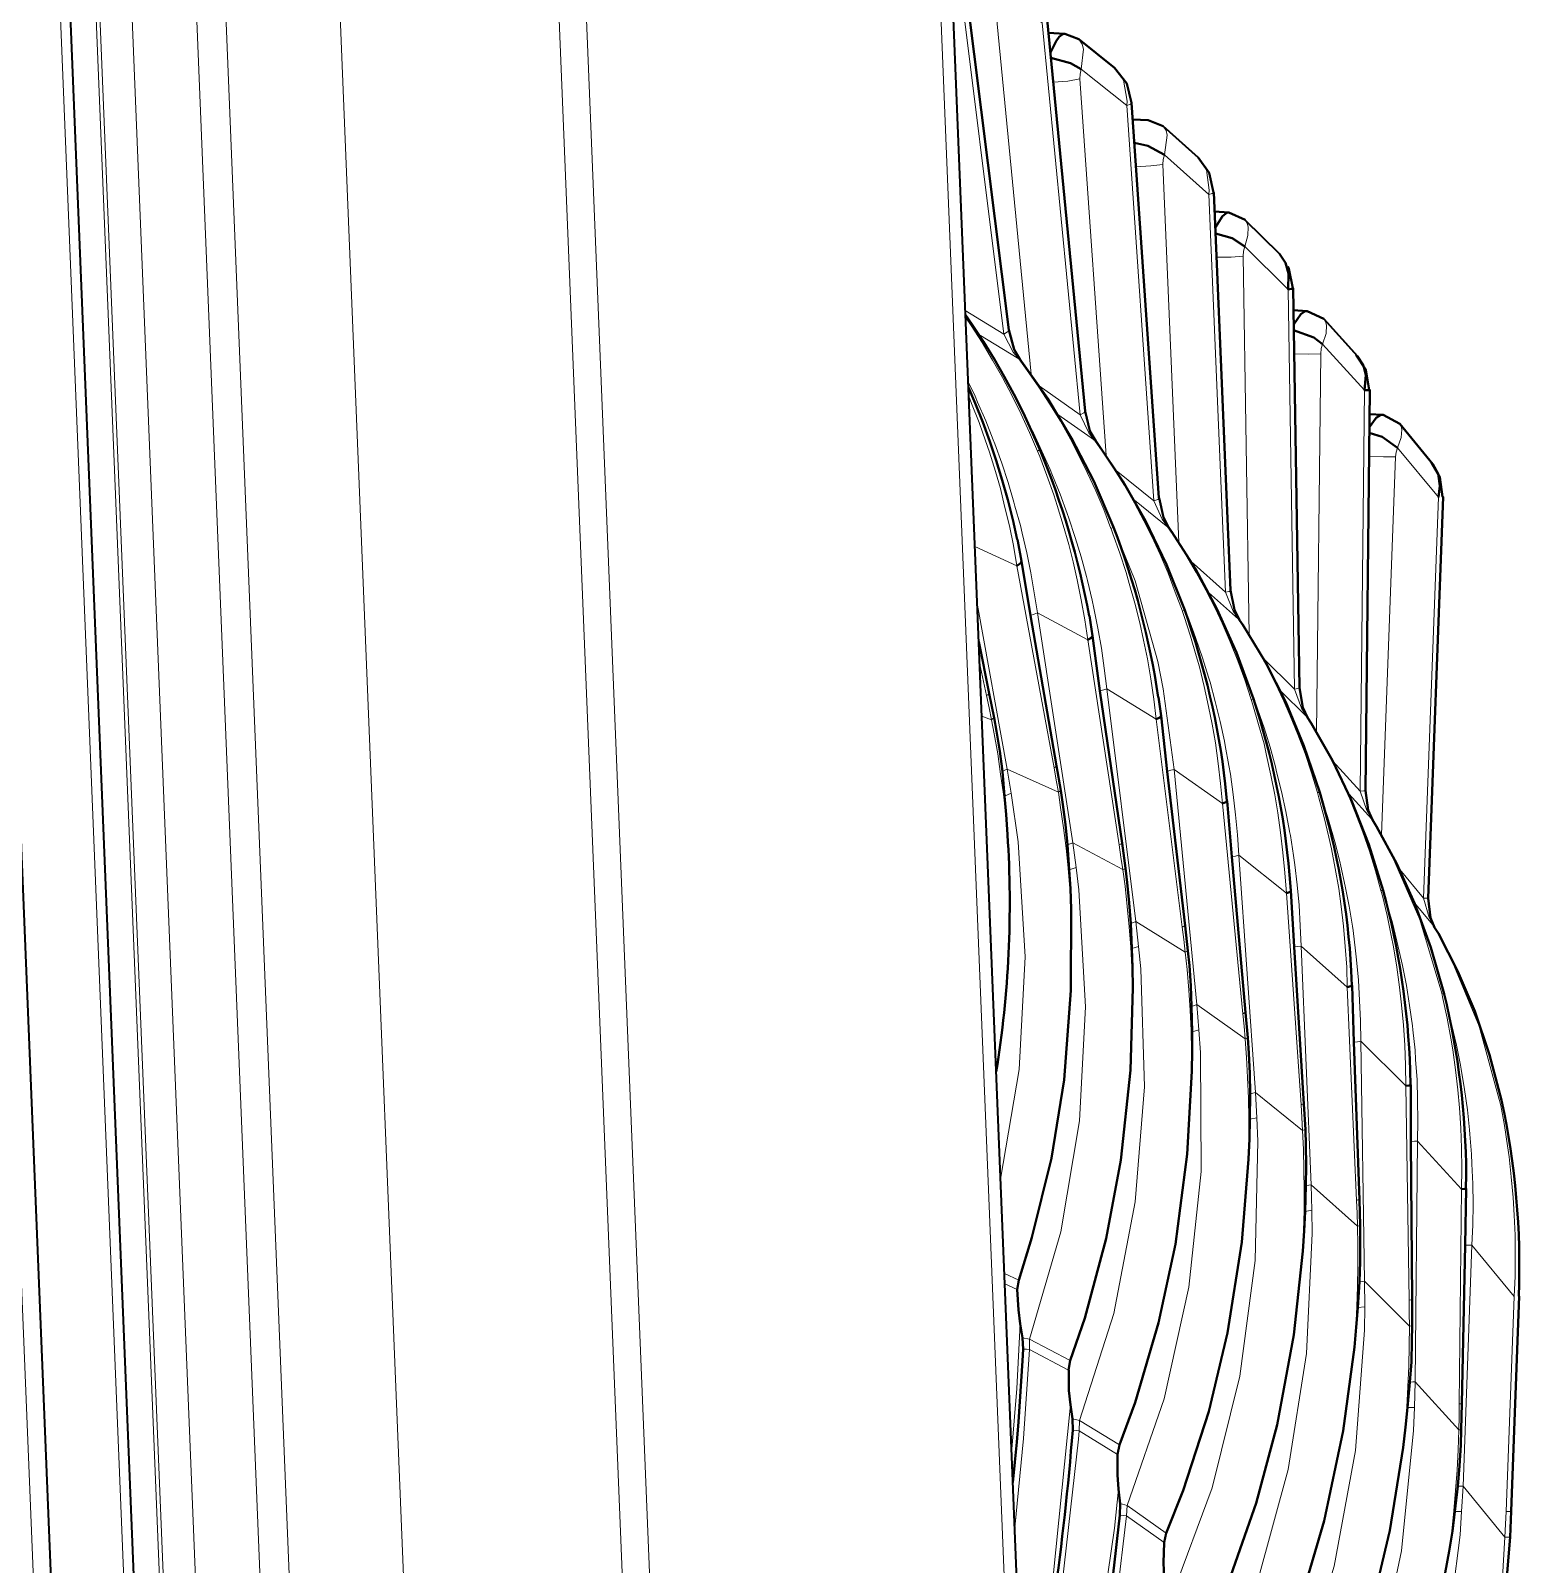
# Model space of a CAD drawing. Extents: x 0 to 174, y 0 to 33.
# Drawn here: x 28.184 to 28.904, y 26.218 to 26.96 of the extents above; entities that cross this region are included whole.
import ezdxf

# ---------------------------------------------------------------- set-up
doc = ezdxf.new("R2010")
doc.units = 0
doc.layers.add('PDF2_형상', color=157, linetype='Continuous', true_color=0x405f80)

msp = doc.modelspace()

# ---------------------------------------------------------------- linework, layer by layer
at = {"layer": 'PDF2_형상', "color": 7, "lineweight": 13}
for points in [[(28.43097, 23.20819), (28.46014, 23.20833), (28.48611, 23.21139), (28.31681, 27.38375, 0.37124), (27.68417, 28.16861), (27.78903, 28.19111), (27.63847, 28.20014), (27.6425, 28.20069), (27.64639, 28.20069)], [(28.14403, 22.54278), (28.19278, 22.56917), (28.23931, 22.60139), (28.28306, 22.63944), (28.32361, 22.68333), (28.36083, 22.73264), (28.39403, 22.78722), (28.42278, 22.84681), (28.44667, 22.91097), (28.46542, 22.97903), (28.47847, 23.05042), (28.48556, 23.12444), (28.48653, 23.20028), (28.48611, 23.21139), (28.59097, 23.23389), (28.42167, 27.40625, 0.371242), (27.78903, 28.19111), (27.79306, 28.19167), (27.79694, 28.19167)], [(28.14708, 22.53083), (28.17347, 22.53736), (28.19958, 22.54528), (28.25028, 22.56583), (28.29903, 22.59236), (28.34542, 22.62486), (28.38903, 22.66306), (28.42958, 22.70708), (28.46667, 22.75653), (28.49972, 22.81139), (28.52847, 22.87097), (28.55222, 22.93528), (28.5707, 23.00333), (28.58361, 23.07486), (28.59056, 23.14903), (28.59139, 23.22486), (28.59097, 23.23389), (28.59875, 23.23583), (28.60403, 23.23778), (28.43472, 27.41028, 0.277903), (27.99153, 28.1425)], [(28.21056, 22.68792), (28.24708, 22.73556), (28.27972, 22.78847), (28.30792, 22.84639), (28.33139, 22.90889), (28.34944, 22.97528), (28.36195, 23.045), (28.36847, 23.11736), (28.36889, 23.19139), (28.36875, 23.19431), (28.36972, 23.195), (28.37069, 23.19555), (28.20125, 27.36792, 0.237947), (27.85708, 28.02278)], [(28.26083, 22.75597), (28.29194, 22.81056), (28.31861, 22.86986), (28.34014, 22.93347), (28.35639, 23.00097), (28.36681, 23.07153), (28.37125, 23.14444), (28.37069, 23.19555), (28.38569, 23.20625), (28.21639, 27.37861, 0.238475), (27.88861, 28.00208)]]:
    msp.add_lwpolyline(points, format="xyb", dxfattribs=at)
at = {"layer": 'PDF2_형상', "color": 7, "lineweight": 35}
msp.add_lwpolyline([(27.56611, 28.08444), (27.41556, 28.09347), (27.40722, 28.09403), (27.41528, 28.09361), (27.56583, 28.08458, -0.37493), (28.14708, 27.35944), (28.31639, 23.18708), (28.31681, 23.17458), (28.31625, 23.11306), (28.31111, 23.05236), (28.30181, 22.99306), (28.28875, 22.93833), (28.27125, 22.88361), (28.24847, 22.82875), (28.2225, 22.77931), (28.19125, 22.73111), (28.16389, 22.69625), (28.13014, 22.66028), (28.09403, 22.62833), (28.05347, 22.59944), (28.01333, 22.57667)], format="xyb", dxfattribs=at)
for points in [[(28.73292, 23.07667), (28.75014, 23.12208), (28.76389, 23.17208), (28.77361, 23.22764), (28.77806, 23.28417), (28.77778, 23.32972), (28.60847, 27.50222), (28.60806, 27.51139), (28.6025, 27.5675), (28.59208, 27.62264), (28.57569, 27.68056), (28.55722, 27.72931), (28.53361, 27.77833), (28.5082, 27.82111), (28.48583, 27.85292), (28.46139, 27.88292), (28.43486, 27.91083), (28.40806, 27.93528), (28.36653, 27.96653), (28.33708, 27.98444), (28.30639, 27.99986)], [(28.18722, 27.36028), (28.35653, 23.18792)], [(28.83097, 26.19097), (28.84125, 26.23444), (28.84778, 26.27458), (28.84125, 26.23444), (28.83097, 26.19097)]]:
    msp.add_lwpolyline(points, dxfattribs=at)
at = {"layer": 'PDF2_형상', "color": 7, "lineweight": 13}
for points in [[(28.60847, 27.50222), (28.60819, 27.5007), (28.60708, 27.4993), (28.60264, 27.49625), (28.77195, 23.32375), (28.60403, 23.23778), (28.60486, 23.2093), (28.60236, 23.13417), (28.59389, 23.06097), (28.57958, 22.99042), (28.55958, 22.92361), (28.53444, 22.86083), (28.50472, 22.80264), (28.47055, 22.74958), (28.43264, 22.70181)], [(28.14667, 27.36972), (28.1375, 27.38694), (28.25528, 24.48569), (28.25708, 24.48208)], [(28.36875, 23.19431), (28.19944, 27.36681), (28.20042, 27.36736), (28.20125, 27.36792), (28.21639, 27.37861), (28.22056, 27.38), (28.22861, 27.38111), (28.2475, 27.38139), (28.41681, 23.20903)], [(28.26167, 27.38056), (28.43097, 23.20819)], [(28.31639, 23.18708), (28.31639, 23.18694), (28.31653, 23.1868), (28.31667, 23.18667), (28.31708, 23.18639), (28.32153, 23.18556), (28.34389, 23.18569), (28.3518, 23.1868), (28.1825, 27.35931), (28.17458, 27.35819), (28.15222, 27.35792), (28.14778, 27.35875), (28.14736, 27.35917), (28.14708, 27.35931), (28.14708, 27.35944)], [(28.795, 26.80347), (28.80208, 26.80333), (28.80792, 26.80347)], [(28.795, 26.80347), (28.80208, 26.80333), (28.80792, 26.80347)], [(28.80792, 26.80347), (28.80583, 26.62042)], [(28.80792, 26.80347), (28.80583, 26.62042)], [(28.73611, 26.20361), (28.75528, 26.25514), (28.76875, 26.30903), (28.77611, 26.365), (28.77736, 26.42278), (28.77694, 26.43403), (28.77625, 26.44625), (28.775, 26.44597), (28.77375, 26.44569), (28.775, 26.44597), (28.77625, 26.44625), (28.7682, 26.56097), (28.79125, 26.54264), (28.79055, 26.5525), (28.78958, 26.56236), (28.78847, 26.57208), (28.78708, 26.58153), (28.7857, 26.59014), (28.78375, 26.59972), (28.78167, 26.60931), (28.78042, 26.61486), (28.77778, 26.6243), (28.775, 26.63375), (28.77417, 26.63639), (28.77111, 26.64583), (28.76778, 26.655), (28.76403, 26.66417), (28.76014, 26.67319), (28.75681, 26.68042), (28.75236, 26.68917), (28.74764, 26.69778), (28.74264, 26.70625), (28.73736, 26.71458), (28.73389, 26.71972), (28.73736, 26.71458), (28.74264, 26.70625), (28.74764, 26.69778), (28.75236, 26.68917), (28.75681, 26.68042), (28.76014, 26.67319), (28.76403, 26.66417), (28.76778, 26.655), (28.77111, 26.64583), (28.77417, 26.63639), (28.77528, 26.63667), (28.77417, 26.63639), (28.775, 26.63375), (28.77778, 26.6243), (28.78042, 26.61486), (28.78167, 26.60931), (28.78375, 26.59972), (28.7857, 26.59014), (28.78708, 26.58153), (28.78847, 26.57208), (28.78958, 26.56236), (28.79055, 26.5525), (28.79125, 26.54264), (28.7682, 26.56097), (28.76667, 26.56056), (28.76486, 26.56028), (28.76667, 26.56056), (28.7682, 26.56097), (28.76764, 26.57083), (28.76667, 26.58056), (28.76556, 26.59042), (28.76417, 26.60014), (28.76347, 26.60444), (28.76167, 26.61403), (28.76125, 26.61611), (28.75917, 26.6257), (28.75681, 26.63528), (28.75431, 26.64472), (28.75361, 26.64708), (28.7507, 26.65653), (28.7475, 26.66583), (28.74653, 26.66861), (28.74306, 26.67778), (28.73958, 26.68597), (28.74306, 26.67778), (28.74653, 26.66861), (28.7475, 26.66583), (28.7507, 26.65653), (28.75361, 26.64708), (28.75431, 26.64472), (28.75681, 26.63528), (28.75917, 26.6257), (28.76125, 26.61611), (28.76167, 26.61403), (28.76347, 26.60444), (28.76417, 26.60014), (28.76556, 26.59042), (28.76667, 26.58056), (28.76764, 26.57083), (28.7682, 26.56097), (28.77625, 26.44625), (28.79903, 26.42792), (28.79945, 26.41875), (28.79972, 26.40889), (28.79986, 26.39903), (28.79986, 26.38917), (28.79958, 26.37931), (28.79917, 26.36958), (28.79958, 26.37931), (28.79986, 26.38917), (28.79986, 26.39903), (28.79972, 26.40889), (28.79945, 26.41875), (28.79903, 26.42792), (28.77625, 26.44625), (28.77694, 26.43403), (28.77361, 26.43333), (28.77694, 26.43403), (28.77736, 26.42278), (28.77611, 26.365), (28.76875, 26.30903), (28.75528, 26.25514), (28.73611, 26.20361)], [(28.86792, 26.17431), (28.87528, 26.23236), (28.87597, 26.24361), (28.87667, 26.25597), (28.88097, 26.3725), (28.90139, 26.34764), (28.9018, 26.3575), (28.90194, 26.36736), (28.9018, 26.37722), (28.90139, 26.38694), (28.90097, 26.39556), (28.90139, 26.38694), (28.9018, 26.37722), (28.90194, 26.36736), (28.9018, 26.3575), (28.90139, 26.34764), (28.8975, 26.24375), (28.89722, 26.2375), (28.89695, 26.23125), (28.89569, 26.21181)], [(28.89569, 26.21181), (28.89695, 26.23125), (28.89875, 26.23125), (28.89917, 26.23125), (28.89944, 26.23125), (28.89917, 26.23125), (28.89875, 26.23125), (28.89695, 26.23125), (28.87667, 26.25597), (28.87542, 26.25597), (28.87417, 26.25597), (28.87542, 26.25597), (28.87667, 26.25597), (28.89695, 26.23125), (28.89722, 26.2375), (28.8975, 26.24375), (28.89931, 26.24375), (28.89972, 26.24375), (28.89986, 26.24389), (28.89972, 26.24375), (28.89931, 26.24375), (28.8975, 26.24375), (28.90139, 26.34764), (28.88097, 26.3725), (28.87667, 26.25597), (28.87597, 26.24361), (28.87528, 26.23236), (28.86792, 26.17431)]]:
    msp.add_lwpolyline(points, dxfattribs=at)
at = {"layer": 'PDF2_형상', "color": 7, "lineweight": 35}
for points in [[(28.65695, 26.815), (28.63347, 27.00236), (28.63055, 27.01153), (28.62819, 27.01514), (28.63055, 27.01153), (28.63347, 27.00236), (28.65695, 26.815), (28.65958, 26.80556), (28.6625, 26.80069), (28.66319, 26.79972), (28.67583, 26.78181), (28.68736, 26.76264), (28.69806, 26.74181), (28.70764, 26.71958), (28.69806, 26.74181), (28.68736, 26.76264), (28.67583, 26.78181), (28.66319, 26.79972), (28.6625, 26.80069), (28.65958, 26.80556)], [(28.66611, 26.98236), (28.64875, 26.99458), (28.66611, 26.98236), (28.67181, 26.97625), (28.67555, 26.96514), (28.69389, 26.77569), (28.67555, 26.96514), (28.67181, 26.97625)], [(28.67611, 26.95861), (28.68403, 26.95819), (28.69083, 26.95556), (28.70806, 26.94181), (28.69083, 26.95556), (28.68403, 26.95819), (28.68319, 26.95806), (28.68139, 26.95667), (28.67986, 26.95472), (28.67708, 26.94889), (28.67986, 26.95472), (28.68139, 26.95667), (28.68319, 26.95806), (28.68403, 26.95819)], [(28.67736, 26.94653), (28.6868, 26.94403), (28.69195, 26.94111), (28.6868, 26.94403)], [(28.70806, 26.94194), (28.70806, 26.94181), (28.71403, 26.93417), (28.71639, 26.92486), (28.72958, 26.73375), (28.71639, 26.92486), (28.71403, 26.93417), (28.70806, 26.94181)], [(28.71695, 26.91681), (28.72444, 26.91639), (28.73167, 26.91347), (28.74861, 26.89833), (28.75389, 26.89097), (28.75597, 26.88153), (28.75389, 26.89097), (28.74861, 26.89833), (28.73167, 26.91347), (28.72444, 26.91639)], [(28.71778, 26.90555), (28.7243, 26.90403), (28.73222, 26.89972), (28.7243, 26.90403)], [(28.76861, 26.67472), (28.76611, 26.67972), (28.76417, 26.68917), (28.75611, 26.88153), (28.76417, 26.68917), (28.76611, 26.67972), (28.76861, 26.67472), (28.77014, 26.67236), (28.78111, 26.65431), (28.79097, 26.635), (28.79972, 26.61389), (28.80736, 26.59139), (28.79972, 26.61389), (28.79097, 26.635), (28.78111, 26.65431), (28.77014, 26.67236)], [(28.75681, 26.86431), (28.76028, 26.87), (28.7625, 26.87167), (28.76347, 26.87181), (28.77125, 26.86833), (28.76347, 26.87181), (28.75653, 26.87222), (28.76347, 26.87181), (28.7625, 26.87167), (28.76028, 26.87)], [(28.7975, 26.64194), (28.79444, 26.83528), (28.7943, 26.83514), (28.79375, 26.83486), (28.79208, 26.83458), (28.79222, 26.84236), (28.79083, 26.8475), (28.78792, 26.8518), (28.77111, 26.86833), (28.78792, 26.8518), (28.79083, 26.8475), (28.79222, 26.84236), (28.79208, 26.83458), (28.79375, 26.83486), (28.7943, 26.83514), (28.79444, 26.83528), (28.7975, 26.64194), (28.79917, 26.6325), (28.80139, 26.62764), (28.8032, 26.62486), (28.81361, 26.6068), (28.82278, 26.5875), (28.83111, 26.56625), (28.83806, 26.54389), (28.83111, 26.56625), (28.82278, 26.5875), (28.81361, 26.6068), (28.8032, 26.62486), (28.80139, 26.62764), (28.79917, 26.6325)], [(28.75694, 26.86167), (28.765, 26.85931), (28.77111, 26.85528), (28.765, 26.85931)], [(28.79194, 26.84569), (28.79236, 26.84472), (28.7943, 26.83528), (28.79236, 26.84472)], [(28.79458, 26.82458), (28.80125, 26.82417), (28.80028, 26.82403), (28.79819, 26.82264), (28.79472, 26.8175), (28.79819, 26.82264), (28.80028, 26.82403), (28.80125, 26.82417)], [(28.82569, 26.80236), (28.80931, 26.82042), (28.80125, 26.82417), (28.80931, 26.82042)], [(28.63611, 26.82236), (28.63931, 26.81764), (28.64472, 26.80944), (28.64986, 26.80111), (28.65472, 26.7925), (28.65944, 26.78389), (28.66389, 26.77514), (28.66806, 26.76625), (28.67194, 26.75722), (28.66806, 26.76625), (28.66389, 26.77514), (28.65944, 26.78389), (28.65472, 26.7925), (28.64986, 26.80111), (28.64472, 26.80944), (28.63931, 26.81764)], [(28.79472, 26.81486), (28.80458, 26.81139), (28.80875, 26.80806), (28.80458, 26.81139)], [(28.825, 26.80278), (28.82958, 26.79569), (28.83125, 26.78611), (28.82958, 26.79569)], [(28.82944, 26.59236), (28.83153, 26.78611), (28.83125, 26.78611), (28.83083, 26.78597), (28.82903, 26.78583), (28.82958, 26.79319), (28.82833, 26.79819), (28.82569, 26.80236), (28.82833, 26.79819), (28.82958, 26.79319), (28.82903, 26.78583), (28.83083, 26.78597), (28.83125, 26.78611), (28.83153, 26.78611), (28.82944, 26.59236), (28.83083, 26.58278), (28.83292, 26.57806), (28.83083, 26.58278)], [(28.6375, 26.78722), (28.64069, 26.77958), (28.64444, 26.77042), (28.64778, 26.76111), (28.65097, 26.75181), (28.65375, 26.74236), (28.65653, 26.73292), (28.65889, 26.72333), (28.66111, 26.71375), (28.65889, 26.72333), (28.65653, 26.73292), (28.65375, 26.74236), (28.65097, 26.75181), (28.64778, 26.76111), (28.64444, 26.77042), (28.64069, 26.77958)], [(28.69903, 26.76139), (28.70014, 26.75986), (28.71222, 26.74195), (28.72306, 26.72278), (28.73319, 26.70167), (28.74208, 26.67945), (28.73319, 26.70167), (28.72306, 26.72278), (28.71222, 26.74195), (28.70014, 26.75986), (28.69903, 26.76139), (28.69625, 26.76625), (28.69389, 26.77569), (28.69625, 26.76625)], [(28.83139, 26.77431), (28.83764, 26.77389), (28.83667, 26.77375), (28.83458, 26.7725), (28.83125, 26.76778), (28.83458, 26.7725), (28.83667, 26.77375), (28.83764, 26.77389)], [(28.86208, 26.75014), (28.84611, 26.76958), (28.83806, 26.77389), (28.83764, 26.77389), (28.83806, 26.77389), (28.84611, 26.76958), (28.86208, 26.75014), (28.86458, 26.74542), (28.86542, 26.73958), (28.86472, 26.73417), (28.86542, 26.73958), (28.86458, 26.74542)], [(28.83125, 26.76528), (28.8375, 26.76333), (28.845, 26.75805), (28.8375, 26.76333)], [(28.86139, 26.7507), (28.86542, 26.74389), (28.8668, 26.73431), (28.86542, 26.74389)], [(28.73444, 26.71931), (28.7318, 26.72431), (28.72972, 26.73375), (28.7318, 26.72431)], [(28.86292, 26.52611), (28.86097, 26.53069), (28.85986, 26.54028), (28.86708, 26.73431), (28.85986, 26.54028), (28.86097, 26.53069), (28.86292, 26.52611), (28.86472, 26.5232), (28.87417, 26.50486), (28.88236, 26.48556), (28.88944, 26.46444), (28.89528, 26.4425), (28.88944, 26.46444), (28.88236, 26.48556), (28.87417, 26.50486), (28.86472, 26.5232)], [(28.66319, 26.70319), (28.66306, 26.70264), (28.6625, 26.70208), (28.66097, 26.70097), (28.6625, 26.70208), (28.66306, 26.70264), (28.66319, 26.70319), (28.6675, 26.67694), (28.66319, 26.70319), (28.66139, 26.71292), (28.66125, 26.71375), (28.66139, 26.71292)], [(28.73444, 26.71945), (28.73569, 26.7175), (28.74722, 26.69944), (28.75764, 26.68014), (28.76708, 26.65903), (28.77528, 26.63667), (28.76708, 26.65903), (28.75764, 26.68014), (28.74722, 26.69944), (28.73569, 26.7175)], [(28.68625, 26.55389), (28.6868, 26.54486), (28.68722, 26.535), (28.6868, 26.54486), (28.68625, 26.55389), (28.68542, 26.56597), (28.68444, 26.57583), (28.68319, 26.58556), (28.68222, 26.59236), (28.68014, 26.60417), (28.6675, 26.67694), (28.68014, 26.60417), (28.68222, 26.59236), (28.68319, 26.58556), (28.68444, 26.57583), (28.68542, 26.56597)], [(28.6975, 26.66708), (28.69722, 26.66667), (28.6968, 26.66611), (28.69528, 26.66514), (28.6968, 26.66611), (28.69722, 26.66667), (28.6975, 26.66708), (28.70111, 26.64056), (28.6975, 26.66708), (28.69597, 26.67681)], [(28.655, 26.58958), (28.65569, 26.5807), (28.65639, 26.57097), (28.65569, 26.5807), (28.655, 26.58958), (28.65389, 26.60153), (28.65264, 26.61125), (28.65111, 26.62097), (28.64986, 26.6275), (28.6475, 26.63917), (28.6425, 26.6643), (28.6475, 26.63917), (28.64986, 26.6275), (28.65111, 26.62097), (28.65264, 26.61125), (28.65389, 26.60153)], [(28.71653, 26.51597), (28.71681, 26.50681), (28.71695, 26.49694), (28.71681, 26.50681), (28.71653, 26.51597), (28.71597, 26.52806), (28.71528, 26.53792), (28.7143, 26.54778), (28.71347, 26.55472), (28.71181, 26.56681), (28.70111, 26.64056), (28.71181, 26.56681), (28.71347, 26.55472), (28.7143, 26.54778), (28.71528, 26.53792), (28.71597, 26.52806)], [(28.7307, 26.62847), (28.73042, 26.62806), (28.73, 26.62764), (28.72833, 26.62681), (28.73, 26.62764), (28.73042, 26.62806), (28.7307, 26.62847), (28.73361, 26.60153), (28.7307, 26.62847), (28.72944, 26.63736)], [(28.74569, 26.47569), (28.74569, 26.46639), (28.74555, 26.45653), (28.74569, 26.46639), (28.74569, 26.47569), (28.74542, 26.48792), (28.745, 26.49778), (28.74431, 26.50764), (28.74361, 26.51486), (28.74222, 26.52694), (28.73361, 26.60153), (28.74222, 26.52694), (28.74361, 26.51486), (28.74431, 26.50764), (28.745, 26.49778), (28.74542, 26.48792)], [(28.76167, 26.59556), (28.7625, 26.58736)], [(28.77264, 26.47264), (28.77305, 26.46528), (28.77361, 26.45542), (28.77375, 26.44569), (28.77361, 26.43333), (28.77333, 26.42389), (28.77292, 26.41403), (28.77333, 26.42389), (28.77361, 26.43333), (28.77375, 26.44569), (28.77361, 26.45542), (28.77305, 26.46528), (28.77264, 26.47264), (28.77153, 26.485), (28.76486, 26.56028), (28.76264, 26.58736), (28.7625, 26.58694), (28.76195, 26.58667), (28.76042, 26.58597), (28.76195, 26.58667), (28.7625, 26.58694), (28.76264, 26.58736), (28.76486, 26.56028), (28.77153, 26.485)], [(28.83292, 26.57806), (28.83486, 26.57486), (28.84472, 26.55681), (28.85333, 26.5375), (28.86111, 26.51639), (28.8675, 26.49403), (28.86111, 26.51639), (28.85333, 26.5375), (28.84472, 26.55681), (28.83486, 26.57486)], [(28.79278, 26.55153), (28.79333, 26.54389)], [(28.79347, 26.54389), (28.79333, 26.54361), (28.79278, 26.54319), (28.79125, 26.54264), (28.79278, 26.54319), (28.79333, 26.54361), (28.79347, 26.54389), (28.795, 26.51667)], [(28.6618, 26.35556), (28.66111, 26.35097), (28.66167, 26.34111), (28.6625, 26.33444), (28.66361, 26.32764), (28.66389, 26.32222), (28.66361, 26.31653), (28.66306, 26.30667), (28.66236, 26.29694), (28.66167, 26.28708), (28.66083, 26.27722), (28.65986, 26.2675), (28.65903, 26.25764), (28.65986, 26.2675), (28.66083, 26.27722), (28.66167, 26.28708), (28.66236, 26.29694), (28.66306, 26.30667), (28.66361, 26.31653), (28.66389, 26.32222), (28.66361, 26.32764), (28.6625, 26.33444), (28.66167, 26.34111), (28.66111, 26.35097), (28.6618, 26.35556), (28.6682, 26.37611), (28.67764, 26.41458), (28.68375, 26.45236), (28.68708, 26.49556), (28.68722, 26.535), (28.68708, 26.49556), (28.68375, 26.45236), (28.67764, 26.41458), (28.6682, 26.37611)], [(28.80028, 26.38875), (28.79986, 26.37931), (28.79917, 26.36958), (28.79986, 26.37931), (28.80028, 26.38875), (28.80069, 26.40125), (28.80083, 26.41097), (28.80069, 26.42083), (28.80042, 26.42833), (28.79972, 26.44069), (28.795, 26.51667), (28.79972, 26.44069), (28.80042, 26.42833), (28.80069, 26.42083), (28.80083, 26.41097), (28.80069, 26.40125)], [(28.82264, 26.50514), (28.82292, 26.49806)], [(28.82306, 26.49806), (28.82292, 26.49778), (28.82236, 26.49764), (28.8207, 26.49722), (28.82236, 26.49764), (28.82292, 26.49778), (28.82306, 26.49806), (28.82389, 26.47069)], [(28.68667, 26.31667), (28.69375, 26.33722), (28.70417, 26.3757), (28.71125, 26.41361), (28.71583, 26.45708), (28.71695, 26.49694), (28.71583, 26.45708), (28.71125, 26.41361), (28.70417, 26.3757), (28.69375, 26.33722), (28.68667, 26.31667), (28.68583, 26.31208)], [(28.82583, 26.34236), (28.825, 26.33278), (28.82417, 26.32306), (28.825, 26.33278), (28.82583, 26.34236), (28.82653, 26.35472), (28.82694, 26.36458), (28.82694, 26.37444), (28.82694, 26.38194), (28.82653, 26.39444), (28.82389, 26.47069), (28.82653, 26.39444), (28.82694, 26.38194), (28.82694, 26.37444), (28.82694, 26.36458), (28.82653, 26.35472)], [(28.71055, 26.27583), (28.70958, 26.27125), (28.70958, 26.26139), (28.71, 26.25444), (28.71083, 26.24736), (28.71069, 26.24195), (28.71083, 26.24736), (28.71, 26.25444), (28.70958, 26.26139), (28.70958, 26.27125), (28.71055, 26.27583), (28.71805, 26.29639), (28.72944, 26.33486), (28.73764, 26.37292), (28.74333, 26.41653), (28.74555, 26.45653), (28.74333, 26.41653), (28.73764, 26.37292), (28.72944, 26.33486), (28.71805, 26.29639)], [(28.85111, 26.45681), (28.85125, 26.45)], [(28.85139, 26.45), (28.85111, 26.44986), (28.85069, 26.44972), (28.84903, 26.44944), (28.85069, 26.44972), (28.85111, 26.44986), (28.85139, 26.45), (28.85139, 26.42264)], [(28.84986, 26.29389), (28.84889, 26.28444), (28.84778, 26.27458), (28.84889, 26.28444), (28.84986, 26.29389), (28.85097, 26.30625), (28.85167, 26.31611), (28.85195, 26.32597), (28.85208, 26.33361), (28.85208, 26.34611), (28.85139, 26.42264), (28.85208, 26.34611), (28.85208, 26.33361), (28.85195, 26.32597), (28.85167, 26.31611), (28.85097, 26.30625)], [(28.73306, 26.23319), (28.73208, 26.22861), (28.7318, 26.21889), (28.73208, 26.21181), (28.73278, 26.20472), (28.7325, 26.19917), (28.73278, 26.20472), (28.73208, 26.21181), (28.7318, 26.21889), (28.73208, 26.22861), (28.73306, 26.23319), (28.74125, 26.25375), (28.75375, 26.29208), (28.76278, 26.33014), (28.76972, 26.37389), (28.77292, 26.41403), (28.76972, 26.37389), (28.76278, 26.33014), (28.75375, 26.29208), (28.74125, 26.25375)], [(28.87819, 26.40639), (28.87806, 26.39986)], [(28.87819, 26.39986), (28.87806, 26.39986), (28.8775, 26.39972), (28.87597, 26.39958), (28.8775, 26.39972), (28.87806, 26.39986), (28.87819, 26.39986), (28.87764, 26.3725)], [(28.87264, 26.24361), (28.87153, 26.23417), (28.87, 26.22444), (28.87153, 26.23417), (28.87264, 26.24361), (28.87417, 26.25597), (28.875, 26.26583), (28.87556, 26.27569), (28.87583, 26.28333), (28.87611, 26.29583), (28.87764, 26.3725), (28.87611, 26.29583), (28.87583, 26.28333), (28.87556, 26.27569), (28.875, 26.26583), (28.87417, 26.25597)], [(28.75458, 26.18889), (28.75333, 26.18444), (28.75278, 26.17458), (28.75292, 26.1675), (28.75333, 26.16028), (28.75306, 26.15486), (28.75333, 26.16028), (28.75292, 26.1675), (28.75278, 26.17458), (28.75333, 26.18444), (28.75458, 26.18889), (28.76319, 26.20944), (28.77667, 26.24764), (28.7868, 26.28556), (28.79486, 26.32917), (28.79917, 26.36958), (28.79486, 26.32917), (28.7868, 26.28556), (28.77667, 26.24764), (28.76319, 26.20944)], [(28.68458, 25.62625), (28.76333, 25.79736), (28.79333, 25.87014), (28.81903, 25.94889), (28.82944, 25.98778), (28.83167, 25.99333), (28.85514, 26.03972), (28.87375, 26.08833), (28.88736, 26.13847), (28.89583, 26.18889), (28.89944, 26.23125), (28.89986, 26.24389), (28.90375, 26.34778), (28.89986, 26.24389), (28.89944, 26.23125), (28.89583, 26.18889), (28.88736, 26.13847), (28.87375, 26.08833), (28.85514, 26.03972), (28.83167, 25.99333), (28.82944, 25.98778), (28.81903, 25.94889), (28.79333, 25.87014), (28.76333, 25.79736)], [(28.77472, 26.14306), (28.78389, 26.16333), (28.79833, 26.20125), (28.80958, 26.23917), (28.81875, 26.28264), (28.82417, 26.32306), (28.81875, 26.28264), (28.80958, 26.23917), (28.79833, 26.20125), (28.78389, 26.16333), (28.77472, 26.14306), (28.77347, 26.13847), (28.77264, 26.12875), (28.7725, 26.12153), (28.77264, 26.12875), (28.77347, 26.13847)], [(28.6868, 26.29528), (28.68778, 26.28847), (28.68792, 26.28306), (28.68778, 26.28847), (28.6868, 26.29528), (28.68611, 26.30222), (28.68597, 26.31208), (28.68611, 26.30222)], [(28.81111, 26.04667), (28.80958, 26.04222), (28.80833, 26.0325), (28.80792, 26.02542), (28.80778, 26.0182), (28.80695, 26.01264), (28.80778, 26.0182), (28.80792, 26.02542), (28.80833, 26.0325), (28.80958, 26.04222), (28.81111, 26.04667), (28.82139, 26.06653), (28.83792, 26.10389), (28.85097, 26.14125), (28.8625, 26.18431), (28.87, 26.22444), (28.8625, 26.18431), (28.85097, 26.14125), (28.83792, 26.10389), (28.82139, 26.06653)]]:
    msp.add_lwpolyline(points, close=True, dxfattribs=at)
at = {"layer": 'PDF2_형상', "color": 7, "lineweight": 13}
for points in [[(28.63125, 27.00042), (28.62875, 27.00194), (28.63125, 27.00042), (28.65458, 26.81292), (28.63597, 26.82444), (28.65458, 26.81292)], [(28.67319, 26.96347), (28.6507, 26.97944), (28.65167, 26.98819), (28.65083, 26.99181), (28.64889, 26.99458), (28.65083, 26.99181), (28.65167, 26.98819), (28.6507, 26.97944), (28.67319, 26.96347), (28.69153, 26.77403), (28.6957, 26.76528), (28.69833, 26.76167), (28.6957, 26.76528), (28.69153, 26.77403), (28.69333, 26.77486), (28.69375, 26.77528), (28.69389, 26.77569), (28.69375, 26.77528), (28.69333, 26.77486), (28.69153, 26.77403)], [(28.66778, 26.79361), (28.65028, 26.97472), (28.65014, 26.97708), (28.6507, 26.97944), (28.65014, 26.97708), (28.65028, 26.97472), (28.64444, 26.97333), (28.63722, 26.97264), (28.64444, 26.97333), (28.65028, 26.97472)], [(28.72722, 26.73236), (28.71403, 26.92347), (28.69195, 26.94111), (28.69319, 26.95083), (28.6925, 26.95319), (28.69083, 26.95556), (28.6925, 26.95319), (28.69319, 26.95083), (28.69195, 26.94111), (28.71403, 26.92347), (28.72722, 26.73236), (28.73125, 26.72347), (28.73389, 26.71972), (28.71778, 26.73264), (28.73389, 26.71972), (28.73125, 26.72347), (28.72722, 26.73236), (28.72903, 26.73306), (28.72958, 26.73347), (28.72958, 26.73375), (28.72958, 26.73347), (28.72903, 26.73306)], [(28.70403, 26.75431), (28.69139, 26.93639), (28.69153, 26.93875), (28.69195, 26.94111), (28.69153, 26.93875), (28.69139, 26.93639), (28.68556, 26.93528), (28.67847, 26.93486), (28.68556, 26.93528), (28.69139, 26.93639)], [(28.71403, 26.92347), (28.7143, 26.92569), (28.7125, 26.93583), (28.70806, 26.94181), (28.7125, 26.93583), (28.7143, 26.92569), (28.71403, 26.92347), (28.71583, 26.92417), (28.71625, 26.92458), (28.71639, 26.92486), (28.71625, 26.92458), (28.71583, 26.92417)], [(28.75375, 26.88056), (28.75389, 26.88264), (28.75264, 26.89236), (28.74861, 26.89833), (28.75264, 26.89236), (28.75389, 26.88264), (28.75375, 26.88056), (28.75542, 26.88097), (28.75611, 26.88153), (28.75597, 26.88125), (28.75542, 26.88097), (28.75375, 26.88056), (28.73222, 26.89972), (28.73361, 26.90917), (28.73306, 26.91139), (28.73167, 26.91347), (28.73306, 26.91139), (28.73361, 26.90917), (28.73222, 26.89972), (28.73167, 26.89736), (28.73153, 26.895), (28.73931, 26.71236), (28.73153, 26.895), (28.72569, 26.89431), (28.71847, 26.89389), (28.72569, 26.89431), (28.73153, 26.895), (28.73167, 26.89736), (28.73222, 26.89972), (28.75375, 26.88056), (28.76181, 26.6882), (28.76361, 26.68861), (28.76403, 26.68889), (28.76417, 26.68917), (28.76403, 26.68889), (28.76361, 26.68861), (28.76181, 26.6882)], [(28.79514, 26.64125), (28.79208, 26.83458), (28.77111, 26.85528), (28.77264, 26.86069), (28.77278, 26.86486), (28.77222, 26.86667), (28.77125, 26.86833), (28.77222, 26.86667), (28.77278, 26.86486), (28.77264, 26.86069), (28.77111, 26.85528), (28.79208, 26.83458), (28.79514, 26.64125), (28.79681, 26.64167), (28.79736, 26.64181), (28.7975, 26.64194), (28.79681, 26.64167)], [(28.77319, 26.66764), (28.77028, 26.85069), (28.77056, 26.85306), (28.77111, 26.85528), (28.77056, 26.85306), (28.77028, 26.85069), (28.76458, 26.85028), (28.75736, 26.85014), (28.76458, 26.85028), (28.77028, 26.85069)], [(28.67083, 26.75639), (28.67194, 26.75375), (28.67542, 26.74458), (28.67875, 26.73528), (28.68042, 26.73014), (28.68333, 26.72069), (28.68597, 26.71125), (28.68806, 26.70292), (28.69014, 26.69417), (28.69208, 26.68458), (28.69375, 26.67486), (28.69528, 26.66514), (28.71042, 26.56597), (28.71125, 26.56), (28.71222, 26.55403), (28.68792, 26.56694), (28.67083, 26.67819), (28.69528, 26.66514), (28.69375, 26.67486), (28.69208, 26.68458), (28.69014, 26.69417), (28.68806, 26.70292), (28.68597, 26.71125), (28.68333, 26.72069), (28.68042, 26.73014), (28.67875, 26.73528), (28.67542, 26.74458), (28.67194, 26.75375), (28.67083, 26.75639), (28.66708, 26.76542), (28.66292, 26.77431), (28.65861, 26.78319), (28.65403, 26.79194), (28.64917, 26.80042), (28.64417, 26.80889), (28.63875, 26.81722), (28.63611, 26.82111), (28.63875, 26.81722), (28.64417, 26.80889), (28.64917, 26.80042), (28.65403, 26.79194), (28.65861, 26.78319), (28.66292, 26.77431), (28.66708, 26.76542), (28.67083, 26.75639), (28.67194, 26.75722)], [(28.80875, 26.80806), (28.81042, 26.81333), (28.81056, 26.81736), (28.81014, 26.81903), (28.80931, 26.82042), (28.81014, 26.81903), (28.81056, 26.81736), (28.81042, 26.81333), (28.80875, 26.80806), (28.80805, 26.80597), (28.80792, 26.80347), (28.80805, 26.80597)], [(28.6425, 26.81278), (28.6618, 26.80097), (28.65917, 26.80431), (28.65458, 26.81292), (28.65639, 26.81403), (28.65681, 26.81444), (28.65695, 26.815), (28.65681, 26.81444), (28.65639, 26.81403), (28.65458, 26.81292), (28.65917, 26.80431), (28.6618, 26.80097)], [(28.82694, 26.59194), (28.82903, 26.78583), (28.80875, 26.80806), (28.82903, 26.78583), (28.82694, 26.59194), (28.82875, 26.59208), (28.82917, 26.59222), (28.82944, 26.59236), (28.82917, 26.59222), (28.82875, 26.59208)], [(28.6618, 26.80097), (28.66583, 26.79542), (28.67153, 26.78736), (28.67681, 26.77917), (28.68195, 26.77083), (28.6868, 26.76222), (28.69056, 26.755), (28.69486, 26.74611), (28.69903, 26.73722), (28.70292, 26.7282), (28.70639, 26.71903), (28.70764, 26.71958), (28.70639, 26.71903), (28.70292, 26.7282), (28.69903, 26.73722), (28.69486, 26.74611), (28.69056, 26.755), (28.6868, 26.76222), (28.68195, 26.77083), (28.67681, 26.77917), (28.67153, 26.78736), (28.66583, 26.79542)], [(28.66264, 26.72042), (28.66347, 26.71681), (28.66569, 26.70722), (28.66764, 26.69764), (28.6693, 26.68792), (28.67083, 26.67819), (28.6693, 26.6775), (28.6675, 26.67694), (28.6693, 26.6775), (28.67083, 26.67819), (28.69528, 26.66514), (28.71042, 26.56597), (28.71125, 26.56), (28.71222, 26.55403), (28.7132, 26.54597), (28.7143, 26.53625), (28.71528, 26.52639), (28.71597, 26.51653), (28.71653, 26.50681), (28.71695, 26.49694), (28.71653, 26.50681), (28.71597, 26.51653), (28.71528, 26.52639), (28.7143, 26.53625), (28.7132, 26.54597), (28.71222, 26.55403), (28.71292, 26.55431), (28.71347, 26.55472), (28.71292, 26.55431), (28.71222, 26.55403), (28.68792, 26.56694), (28.67083, 26.67819), (28.6693, 26.68792), (28.66764, 26.69764), (28.66569, 26.70722), (28.66347, 26.71681), (28.66264, 26.72042), (28.66, 26.72986), (28.65944, 26.7318), (28.65667, 26.74125), (28.65361, 26.75056), (28.65028, 26.75986), (28.64944, 26.76194), (28.64583, 26.77111), (28.64194, 26.78014), (28.64069, 26.78292), (28.63736, 26.78986), (28.64069, 26.78292), (28.64194, 26.78014), (28.64583, 26.77111), (28.64944, 26.76194), (28.65028, 26.75986), (28.65361, 26.75056), (28.65667, 26.74125), (28.65944, 26.7318), (28.66, 26.72986)], [(28.67167, 26.78806), (28.69153, 26.77403)], [(28.64264, 26.77028), (28.64444, 26.76514), (28.64764, 26.75583), (28.65056, 26.74653), (28.65292, 26.73833), (28.655, 26.72986), (28.65736, 26.72028), (28.65931, 26.7107), (28.66097, 26.70097), (28.67889, 26.6032), (28.66097, 26.70097), (28.64056, 26.71028), (28.66097, 26.70097), (28.65931, 26.7107), (28.65736, 26.72028), (28.655, 26.72986), (28.65292, 26.73833), (28.65056, 26.74653), (28.64764, 26.75583), (28.64444, 26.76514), (28.64264, 26.77028), (28.63903, 26.77944), (28.63764, 26.78292), (28.63903, 26.77944)], [(28.69458, 26.69583), (28.695, 26.69389), (28.69736, 26.68431), (28.69819, 26.68042), (28.70014, 26.67083), (28.70181, 26.66111), (28.70319, 26.65139), (28.70444, 26.64153), (28.70292, 26.64097), (28.70111, 26.64056), (28.70292, 26.64097), (28.70444, 26.64153), (28.72833, 26.62681), (28.74083, 26.52625), (28.74167, 26.52028), (28.74236, 26.51417), (28.74319, 26.50569), (28.74403, 26.49583), (28.74472, 26.48611), (28.74514, 26.47625), (28.74542, 26.46639), (28.74555, 26.45653), (28.74542, 26.46639), (28.74514, 26.47625), (28.74472, 26.48611), (28.74403, 26.49583), (28.74319, 26.50569), (28.74236, 26.51417), (28.74306, 26.51444), (28.74361, 26.51486), (28.74306, 26.51444), (28.74236, 26.51417), (28.71847, 26.52903), (28.70444, 26.64153), (28.70319, 26.65139), (28.70181, 26.66111), (28.70014, 26.67083), (28.69819, 26.68042), (28.69736, 26.68431), (28.695, 26.69389), (28.69458, 26.69583), (28.69195, 26.70528), (28.68903, 26.71472), (28.68597, 26.72403), (28.68528, 26.72625), (28.68181, 26.73556), (28.6782, 26.74458), (28.67708, 26.7475), (28.67306, 26.75639), (28.66889, 26.76528), (28.6682, 26.76653), (28.66431, 26.77403), (28.6682, 26.76653), (28.66889, 26.76528), (28.67306, 26.75639), (28.67708, 26.7475), (28.6782, 26.74458), (28.68181, 26.73556), (28.68528, 26.72625), (28.68597, 26.72403), (28.68903, 26.71472), (28.69195, 26.70528)], [(28.69847, 26.76167), (28.70222, 26.75639), (28.70764, 26.74819), (28.71292, 26.73986), (28.71778, 26.73125), (28.72236, 26.72264), (28.72597, 26.71542), (28.73014, 26.70639), (28.73403, 26.69736), (28.7375, 26.6882), (28.74097, 26.67903), (28.74208, 26.67945), (28.74097, 26.67903), (28.7375, 26.6882), (28.73403, 26.69736), (28.73014, 26.70639), (28.72597, 26.71542), (28.72236, 26.72264), (28.71778, 26.73125), (28.71292, 26.73986), (28.70764, 26.74819), (28.70222, 26.75639), (28.69847, 26.76167), (28.68069, 26.77417)], [(28.89819, 26.42056), (28.89667, 26.43028), (28.89486, 26.44), (28.8943, 26.44236), (28.89417, 26.44292), (28.88444, 26.47833), (28.87097, 26.51097), (28.86264, 26.52653), (28.85319, 26.53792), (28.86264, 26.52653), (28.86028, 26.53097), (28.8575, 26.54028), (28.86472, 26.73417), (28.845, 26.75805), (28.84681, 26.76305), (28.84708, 26.76694), (28.84667, 26.76847), (28.84611, 26.76958), (28.84667, 26.76847), (28.84708, 26.76694), (28.84681, 26.76305), (28.845, 26.75805), (28.84431, 26.75597), (28.84403, 26.75361), (28.83722, 26.57083), (28.84403, 26.75361), (28.8382, 26.75361), (28.83111, 26.75389), (28.8382, 26.75361), (28.84403, 26.75361), (28.84431, 26.75597), (28.845, 26.75805), (28.86472, 26.73417), (28.8575, 26.54028), (28.85931, 26.54028), (28.85972, 26.54028), (28.85986, 26.54028), (28.85972, 26.54028), (28.85931, 26.54028), (28.8575, 26.54028), (28.84611, 26.55403), (28.8575, 26.54028), (28.86028, 26.53097), (28.86264, 26.52653), (28.87097, 26.51097), (28.88444, 26.47833), (28.89417, 26.44292), (28.8943, 26.44236), (28.89486, 26.44), (28.89667, 26.43028), (28.89819, 26.42056), (28.89889, 26.41514), (28.9, 26.40542), (28.90083, 26.39556), (28.9, 26.40542), (28.89889, 26.41514)], [(28.70889, 26.74708), (28.72722, 26.73236)], [(28.73695, 26.6025), (28.73167, 26.64153), (28.72903, 26.65472), (28.71805, 26.69375), (28.70292, 26.73111), (28.71805, 26.69375), (28.72903, 26.65472), (28.73167, 26.64153), (28.73695, 26.6025), (28.76042, 26.58597), (28.77014, 26.48431), (28.77097, 26.48472), (28.77153, 26.485), (28.77097, 26.48472), (28.77014, 26.48431), (28.76042, 26.58597), (28.75944, 26.59569), (28.75833, 26.60542), (28.75694, 26.61528), (28.75528, 26.62444), (28.75361, 26.63292), (28.75153, 26.64264), (28.74917, 26.65208), (28.74764, 26.6575), (28.74486, 26.66694), (28.7418, 26.67639), (28.74097, 26.67889), (28.7418, 26.67639), (28.74486, 26.66694), (28.74764, 26.6575), (28.74917, 26.65208), (28.75153, 26.64264), (28.75361, 26.63292), (28.75528, 26.62444), (28.75694, 26.61528), (28.75833, 26.60542), (28.75944, 26.59569), (28.76042, 26.58597)], [(28.70653, 26.71889), (28.70736, 26.71639), (28.71069, 26.70708), (28.71375, 26.69778), (28.71528, 26.69236), (28.71792, 26.68292), (28.72042, 26.67333), (28.72222, 26.665), (28.72403, 26.65597), (28.72569, 26.64625), (28.72722, 26.63653), (28.72833, 26.62681), (28.74083, 26.52625), (28.74167, 26.52028), (28.74236, 26.51417), (28.71847, 26.52903), (28.70444, 26.64153), (28.72833, 26.62681), (28.72722, 26.63653), (28.72569, 26.64625), (28.72403, 26.65597), (28.72222, 26.665), (28.72042, 26.67333), (28.71792, 26.68292), (28.71528, 26.69236), (28.71375, 26.69778), (28.71069, 26.70708), (28.70736, 26.71639)], [(28.74514, 26.70306), (28.76181, 26.6882), (28.76556, 26.67903), (28.76806, 26.67514), (28.76556, 26.67903), (28.76181, 26.6882)], [(28.75361, 26.68806), (28.76806, 26.67514), (28.77125, 26.67014), (28.77639, 26.66181), (28.78125, 26.65319), (28.78583, 26.64444), (28.79, 26.63556), (28.79306, 26.62847), (28.79681, 26.61944), (28.80028, 26.61014), (28.80333, 26.60083), (28.80625, 26.59139), (28.80333, 26.60083), (28.80028, 26.61014), (28.79681, 26.61944), (28.79306, 26.62847), (28.79, 26.63556), (28.78583, 26.64444), (28.78125, 26.65319), (28.77639, 26.66181), (28.77125, 26.67014), (28.76806, 26.67514)], [(28.64181, 26.68194), (28.65625, 26.60264), (28.68097, 26.59153), (28.68208, 26.58403), (28.68347, 26.57431), (28.68472, 26.56444), (28.6857, 26.55472), (28.68653, 26.54486), (28.68722, 26.535), (28.68653, 26.54486), (28.6857, 26.55472), (28.68472, 26.56444), (28.68347, 26.57431), (28.68208, 26.58403), (28.68097, 26.59153), (28.68167, 26.59194), (28.68222, 26.59236), (28.68167, 26.59194), (28.68097, 26.59153), (28.67986, 26.59736), (28.67889, 26.6032), (28.67958, 26.60375), (28.68014, 26.60417), (28.67958, 26.60375), (28.67889, 26.6032), (28.67986, 26.59736), (28.68097, 26.59153), (28.65625, 26.60264)], [(28.64292, 26.65403), (28.64625, 26.63819)], [(28.78, 26.65625), (28.79514, 26.64125), (28.79847, 26.63208), (28.80097, 26.62806), (28.79847, 26.63208), (28.79514, 26.64125)], [(28.64625, 26.63819), (28.6475, 26.63236), (28.64861, 26.62653), (28.65, 26.61972), (28.65167, 26.61), (28.65306, 26.60028), (28.65445, 26.59056), (28.65555, 26.5807), (28.65639, 26.57097), (28.65555, 26.5807), (28.65445, 26.59056), (28.65306, 26.60028), (28.65167, 26.61), (28.65, 26.61972), (28.64861, 26.62653), (28.64931, 26.62708), (28.64986, 26.6275), (28.64931, 26.62708), (28.64861, 26.62653), (28.64389, 26.62833), (28.64861, 26.62653), (28.6475, 26.63236), (28.64625, 26.63819), (28.64695, 26.63861), (28.6475, 26.63917), (28.64695, 26.63861)], [(28.78597, 26.60375), (28.78653, 26.60139), (28.78889, 26.59181), (28.79097, 26.58222), (28.79278, 26.57264), (28.79097, 26.58222), (28.78889, 26.59181), (28.78653, 26.60139), (28.78597, 26.60375), (28.78333, 26.61319), (28.78042, 26.62264), (28.77945, 26.62542), (28.77625, 26.63458), (28.77458, 26.63889), (28.77625, 26.63458), (28.77945, 26.62542), (28.78042, 26.62264), (28.78333, 26.61319)], [(28.78819, 26.64069), (28.80097, 26.62806), (28.80389, 26.62333), (28.80889, 26.61486), (28.81361, 26.60611), (28.81792, 26.59736), (28.82194, 26.58833), (28.82472, 26.58139), (28.82819, 26.57222), (28.83139, 26.56292), (28.83431, 26.55347), (28.83694, 26.54403), (28.83431, 26.55347), (28.83139, 26.56292), (28.82819, 26.57222), (28.82472, 26.58139), (28.82194, 26.58833), (28.81792, 26.59736), (28.81361, 26.60611), (28.80889, 26.61486), (28.80389, 26.62333), (28.80097, 26.62806)], [(28.65819, 26.59097), (28.66153, 26.5675), (28.66486, 26.51194), (28.66208, 26.45736), (28.65306, 26.40431), (28.66208, 26.45736), (28.66486, 26.51194), (28.66153, 26.5675), (28.65819, 26.59097), (28.65625, 26.60264), (28.65514, 26.60208), (28.65389, 26.60153), (28.65514, 26.60208), (28.65625, 26.60264), (28.65819, 26.59097), (28.655, 26.58958)], [(28.73695, 26.6025), (28.74792, 26.48875), (28.77125, 26.47222), (28.77208, 26.47236), (28.77264, 26.47264), (28.77208, 26.47236), (28.77125, 26.47222), (28.77083, 26.47833), (28.77014, 26.48431), (28.77083, 26.47833), (28.77125, 26.47222), (28.74792, 26.48875), (28.73695, 26.6025), (28.73542, 26.60208), (28.73361, 26.60153), (28.73542, 26.60208)], [(28.81375, 26.60653), (28.82694, 26.59194), (28.83014, 26.58264), (28.8325, 26.57847), (28.83014, 26.58264), (28.82694, 26.59194)], [(28.8207, 26.49722), (28.82042, 26.50694), (28.81972, 26.51681), (28.81889, 26.52667), (28.81778, 26.53625), (28.81653, 26.54486), (28.81486, 26.55458), (28.81306, 26.56417), (28.8118, 26.56972), (28.80958, 26.57931), (28.80695, 26.58875), (28.80625, 26.59139), (28.80736, 26.59139), (28.80625, 26.59139), (28.80695, 26.58875), (28.80958, 26.57931), (28.8118, 26.56972), (28.81306, 26.56417), (28.81486, 26.55458), (28.81653, 26.54486), (28.81778, 26.53625), (28.81889, 26.52667), (28.81972, 26.51681), (28.82042, 26.50694), (28.8207, 26.49722), (28.82514, 26.39403)], [(28.82722, 26.47111), (28.82569, 26.47083), (28.82389, 26.47069), (28.82569, 26.47083), (28.82722, 26.47111), (28.82708, 26.48097), (28.82667, 26.49069), (28.82611, 26.50056), (28.82514, 26.51042), (28.82472, 26.51486), (28.82347, 26.52458), (28.82319, 26.52667), (28.82153, 26.53639), (28.81972, 26.54611), (28.81764, 26.55569), (28.81708, 26.55792), (28.81472, 26.5675), (28.81194, 26.57694), (28.81111, 26.57972), (28.80805, 26.58903), (28.80778, 26.58986), (28.80805, 26.58903), (28.81111, 26.57972), (28.81194, 26.57694), (28.81472, 26.5675), (28.81708, 26.55792), (28.81764, 26.55569), (28.81972, 26.54611), (28.82153, 26.53639), (28.82319, 26.52667), (28.82347, 26.52458), (28.82472, 26.51486), (28.82514, 26.51042), (28.82611, 26.50056), (28.82667, 26.49069), (28.82708, 26.48097)], [(28.82139, 26.59069), (28.8325, 26.57847), (28.84139, 26.56278), (28.8557, 26.52986), (28.86639, 26.49431), (28.8557, 26.52986), (28.84139, 26.56278), (28.8325, 26.57847)], [(28.79833, 26.51708), (28.79681, 26.51681), (28.795, 26.51667), (28.79681, 26.51681), (28.79833, 26.51708), (28.79792, 26.52694), (28.79736, 26.53681), (28.79639, 26.54667), (28.79528, 26.55639), (28.79472, 26.56083), (28.7932, 26.57055), (28.79278, 26.5725), (28.7932, 26.57055), (28.79472, 26.56083), (28.79528, 26.55639), (28.79639, 26.54667), (28.79736, 26.53681), (28.79792, 26.52694)], [(28.68958, 26.55514), (28.69083, 26.5443), (28.69417, 26.48778), (28.69125, 26.4325), (28.68222, 26.37889), (28.66708, 26.32708), (28.68667, 26.31667), (28.66708, 26.32708), (28.68222, 26.37889), (28.69125, 26.4325), (28.69417, 26.48778), (28.69083, 26.5443), (28.68958, 26.55514), (28.68792, 26.56694), (28.68667, 26.56653), (28.68542, 26.56597), (28.68667, 26.56653), (28.68792, 26.56694)], [(28.71181, 26.56681), (28.71111, 26.56639), (28.71042, 26.56597), (28.71111, 26.56639)], [(28.68958, 26.55514), (28.68625, 26.55389)], [(28.79972, 26.44069), (28.79903, 26.44056), (28.79833, 26.44028), (28.79125, 26.54264), (28.79833, 26.44028), (28.79903, 26.44056)], [(28.84903, 26.44944), (28.84889, 26.4593), (28.84847, 26.46917), (28.84792, 26.47889), (28.84694, 26.48861), (28.84597, 26.49722), (28.84458, 26.50694), (28.84305, 26.51667), (28.84195, 26.52222), (28.84, 26.53181), (28.83764, 26.54139), (28.83694, 26.54403), (28.83806, 26.54389), (28.83694, 26.54403), (28.83764, 26.54139), (28.84, 26.53181), (28.84195, 26.52222), (28.84305, 26.51667), (28.84458, 26.50694), (28.84597, 26.49722), (28.84694, 26.48861), (28.84792, 26.47889), (28.84847, 26.46917), (28.84889, 26.4593), (28.84903, 26.44944), (28.85069, 26.34583)], [(28.85472, 26.42278), (28.85486, 26.43264), (28.85472, 26.4425), (28.85444, 26.45236), (28.85375, 26.46222), (28.85347, 26.46667), (28.85236, 26.47653), (28.85222, 26.47847), (28.85083, 26.48833), (28.8493, 26.49806), (28.84736, 26.50764), (28.84694, 26.50986), (28.84472, 26.51944), (28.84236, 26.52889), (28.84153, 26.53153), (28.83944, 26.53875), (28.84153, 26.53153), (28.84236, 26.52889), (28.84472, 26.51944), (28.84694, 26.50986), (28.84736, 26.50764), (28.8493, 26.49806), (28.85083, 26.48833), (28.85222, 26.47847), (28.85236, 26.47653), (28.85347, 26.46667), (28.85375, 26.46222), (28.85444, 26.45236), (28.85472, 26.4425), (28.85486, 26.43264), (28.85472, 26.42278), (28.85319, 26.42278), (28.85139, 26.42264), (28.85319, 26.42278)], [(28.71972, 26.51694), (28.72083, 26.50611), (28.72264, 26.44903), (28.71819, 26.39333), (28.70778, 26.33944), (28.69125, 26.28764), (28.71055, 26.27583), (28.69125, 26.28764), (28.70778, 26.33944), (28.71819, 26.39333), (28.72264, 26.44903), (28.72083, 26.50611), (28.71972, 26.51694), (28.71847, 26.52903), (28.71736, 26.52847), (28.71597, 26.52806), (28.71736, 26.52847), (28.71847, 26.52903)], [(28.74222, 26.52694), (28.74167, 26.52667), (28.74083, 26.52625), (28.74167, 26.52667)], [(28.71972, 26.51694), (28.71653, 26.51597)], [(28.79833, 26.51708), (28.8207, 26.49722), (28.79833, 26.51708), (28.8032, 26.40167)], [(28.87597, 26.39958), (28.87611, 26.40944), (28.87597, 26.4193), (28.87556, 26.42903), (28.875, 26.43889), (28.87417, 26.4475), (28.87306, 26.45722), (28.87167, 26.46694), (28.87083, 26.4725), (28.86903, 26.48222), (28.86694, 26.49181), (28.86639, 26.49431), (28.8675, 26.49403), (28.86639, 26.49431), (28.86694, 26.49181), (28.86903, 26.48222), (28.87083, 26.4725), (28.87167, 26.46694), (28.87306, 26.45722), (28.87417, 26.4475), (28.875, 26.43889), (28.87556, 26.42903), (28.87597, 26.4193), (28.87611, 26.40944), (28.87597, 26.39958), (28.87472, 26.29569)], [(28.74889, 26.47653), (28.74972, 26.46556), (28.75, 26.40806), (28.74403, 26.35208), (28.73208, 26.29819), (28.7143, 26.24653), (28.73306, 26.23319), (28.7143, 26.24653), (28.73208, 26.29819), (28.74403, 26.35208), (28.75, 26.40806), (28.74972, 26.46556), (28.74889, 26.47653), (28.74792, 26.48875), (28.74681, 26.48833), (28.74542, 26.48792), (28.74681, 26.48833), (28.74792, 26.48875)], [(28.88097, 26.3725), (28.88139, 26.38236), (28.88153, 26.39222), (28.88139, 26.40208), (28.88097, 26.41181), (28.88069, 26.41639), (28.88, 26.42611), (28.87972, 26.42819), (28.87875, 26.43792), (28.87736, 26.44778), (28.87583, 26.4575), (28.87542, 26.45944), (28.87347, 26.46917), (28.87125, 26.47875), (28.87055, 26.48125), (28.86931, 26.48583), (28.87055, 26.48125), (28.87125, 26.47875), (28.87347, 26.46917), (28.87542, 26.45944), (28.87583, 26.4575), (28.87736, 26.44778), (28.87875, 26.43792), (28.87972, 26.42819), (28.88, 26.42611), (28.88069, 26.41639), (28.88097, 26.41181), (28.88139, 26.40208), (28.88153, 26.39222), (28.88139, 26.38236), (28.88097, 26.3725), (28.87945, 26.3725), (28.87764, 26.3725), (28.87945, 26.3725)], [(28.74889, 26.47653), (28.74569, 26.47569)], [(28.77125, 26.47208), (28.77195, 26.46319), (28.7725, 26.45347), (28.77292, 26.44361), (28.77305, 26.43375), (28.77305, 26.42389), (28.77292, 26.41403), (28.77305, 26.42389), (28.77305, 26.43375), (28.77292, 26.44361), (28.7725, 26.45347), (28.77195, 26.46319)], [(28.82722, 26.47111), (28.84903, 26.44944), (28.82722, 26.47111), (28.82903, 26.355)], [(28.80042, 26.42833), (28.79986, 26.42819), (28.79903, 26.42792), (28.79875, 26.43417), (28.79833, 26.44028), (28.79875, 26.43417), (28.79903, 26.42792), (28.79986, 26.42819)], [(28.85319, 26.29403), (28.85347, 26.30639), (28.85472, 26.42278), (28.87597, 26.39958), (28.85472, 26.42278), (28.85347, 26.30639)], [(28.80361, 26.38931), (28.80028, 26.38875), (28.80361, 26.38931), (28.80375, 26.37806), (28.80097, 26.32), (28.79208, 26.26403), (28.77736, 26.21028), (28.75681, 26.15903), (28.77472, 26.14306), (28.75681, 26.15903), (28.77736, 26.21028), (28.79208, 26.26403), (28.80097, 26.32), (28.80375, 26.37806), (28.80361, 26.38931), (28.8032, 26.40167)], [(28.8032, 26.40167), (28.82555, 26.38167), (28.82583, 26.37222), (28.82583, 26.36236), (28.82569, 26.3525), (28.82528, 26.34264), (28.82486, 26.33278), (28.82417, 26.32306), (28.82486, 26.33278), (28.82528, 26.34264), (28.82569, 26.3525), (28.82583, 26.36236), (28.82583, 26.37222), (28.82555, 26.38167), (28.8032, 26.40167), (28.80208, 26.40139), (28.80069, 26.40125), (28.80208, 26.40139)], [(28.82694, 26.38194), (28.82625, 26.38181), (28.82555, 26.38167), (28.82542, 26.38792), (28.82514, 26.39403), (28.82583, 26.39431), (28.82653, 26.39444), (28.82583, 26.39431), (28.82514, 26.39403), (28.82542, 26.38792), (28.82555, 26.38167), (28.82625, 26.38181)], [(28.65486, 26.35875), (28.6618, 26.35556)], [(28.65514, 26.35375), (28.66111, 26.35097)], [(28.82917, 26.34264), (28.82583, 26.34236), (28.82917, 26.34264), (28.82903, 26.33139), (28.82458, 26.2732), (28.8143, 26.21722), (28.79806, 26.16375), (28.77611, 26.11292), (28.79361, 26.09556), (28.77611, 26.11292), (28.79806, 26.16375), (28.8143, 26.21722), (28.82458, 26.2732), (28.82903, 26.33139), (28.82917, 26.34264), (28.82903, 26.355)], [(28.82903, 26.355), (28.85083, 26.33333), (28.85069, 26.32375), (28.85042, 26.31389), (28.85, 26.30403), (28.84944, 26.29417), (28.84875, 26.28444), (28.84778, 26.27458), (28.84875, 26.28444), (28.84944, 26.29417), (28.85, 26.30403), (28.85042, 26.31389), (28.85069, 26.32375), (28.85083, 26.33333), (28.82903, 26.355), (28.82792, 26.35486), (28.82653, 26.35472), (28.82792, 26.35486)], [(28.85208, 26.33361), (28.85153, 26.33347), (28.85083, 26.33333), (28.85069, 26.33958), (28.85069, 26.34583), (28.85139, 26.34597), (28.85208, 26.34611), (28.85139, 26.34597), (28.85069, 26.34583), (28.85069, 26.33958), (28.85083, 26.33333), (28.85153, 26.33347)], [(28.6625, 26.33444), (28.66083, 26.30319), (28.65833, 26.27194), (28.66083, 26.30319)], [(28.66708, 26.32708), (28.66361, 26.32764), (28.66708, 26.32708), (28.66708, 26.32208)], [(28.66694, 26.32208), (28.66555, 26.32222), (28.66389, 26.32222), (28.66555, 26.32222), (28.66694, 26.32208), (28.68583, 26.31208), (28.66694, 26.32208), (28.66417, 26.27889), (28.65986, 26.23597), (28.66417, 26.27889)], [(28.85347, 26.30639), (28.87458, 26.28319), (28.8743, 26.27347), (28.87375, 26.26361), (28.87306, 26.25375), (28.87222, 26.24403), (28.87125, 26.23417), (28.87, 26.22444), (28.87125, 26.23417), (28.87222, 26.24403), (28.87306, 26.25375), (28.87375, 26.26361), (28.8743, 26.27347), (28.87458, 26.28319), (28.85347, 26.30639), (28.85236, 26.30639), (28.85097, 26.30625), (28.85236, 26.30639)], [(28.6868, 26.29528), (28.67833, 26.21083), (28.66417, 26.12792), (28.67833, 26.21083)], [(28.85319, 26.29403), (28.85278, 26.28278), (28.84694, 26.22458), (28.83514, 26.16889), (28.8175, 26.11569), (28.80653, 26.09014), (28.79417, 26.06542), (28.80653, 26.09014), (28.8175, 26.11569), (28.83514, 26.16889), (28.84694, 26.22458), (28.85278, 26.28278), (28.85319, 26.29403), (28.84986, 26.29389)], [(28.87583, 26.28333), (28.87528, 26.28319), (28.87458, 26.28319), (28.87472, 26.28944), (28.87472, 26.29569), (28.87556, 26.29569), (28.87611, 26.29583), (28.87556, 26.29569), (28.87472, 26.29569), (28.87472, 26.28944), (28.87458, 26.28319), (28.87528, 26.28319)], [(28.69097, 26.28264), (28.70958, 26.27125), (28.69097, 26.28264), (28.69069, 26.27861), (28.68083, 26.19181), (28.665, 26.1075), (28.68083, 26.19181), (28.69069, 26.27861)], [(28.69125, 26.28764), (28.68778, 26.28847), (28.69125, 26.28764), (28.69097, 26.28264), (28.68958, 26.28278), (28.68792, 26.28306), (28.68958, 26.28278), (28.69097, 26.28264)], [(28.71, 26.25444), (28.70819, 26.23569), (28.69542, 26.14778), (28.67694, 26.06306), (28.6682, 26.02931), (28.67694, 26.06306), (28.67792, 26.06236), (28.67861, 26.06167), (28.67792, 26.06236), (28.67694, 26.06306), (28.69542, 26.14778), (28.70819, 26.23569)], [(28.7143, 26.24653), (28.71083, 26.2475), (28.7143, 26.24653), (28.71389, 26.24153), (28.7125, 26.24167), (28.71069, 26.24195), (28.7125, 26.24167), (28.71389, 26.24153)], [(28.71389, 26.24153), (28.73208, 26.22861), (28.71389, 26.24153), (28.70931, 26.20222), (28.69486, 26.11736), (28.67472, 26.03597), (28.69486, 26.11736), (28.70931, 26.20222)], [(28.87597, 26.24361), (28.87264, 26.24361)]]:
    msp.add_lwpolyline(points, close=True, dxfattribs=at)
at = {"layer": 'PDF2_형상', "color": 7, "lineweight": 35}
for points in [[(28.69583, 26.67681, 0.054123), (28.67194, 26.75722, -0.054123)], [(28.72931, 26.63736, 0.054813), (28.70764, 26.71958, -0.054813)], [(28.76167, 26.59556, 0.057423), (28.74208, 26.67945, -0.057423)], [(28.79278, 26.55153, 0.058605), (28.77528, 26.63667, -0.058605)], [(28.82264, 26.50514, 0.059796), (28.80736, 26.59139, -0.059796)], [(28.65097, 26.45625, 0.055671), (28.65639, 26.57097, -0.055671)], [(28.85111, 26.45681, 0.057696), (28.83806, 26.54389, -0.057696)], [(28.87819, 26.40639, 0.058621), (28.8675, 26.49403, -0.058621)], [(28.90361, 26.34778, 0.062736), (28.89528, 26.4425, -0.062736)], [(28.66458, 26.11986, 0.032128), (28.68792, 26.28306, -0.032128)], [(28.67861, 26.06167, 0.037061), (28.71069, 26.24195, -0.037061)]]:
    msp.add_lwpolyline(points, format="xyb", close=True, dxfattribs=at)

doc.saveas('drawing.dxf')
